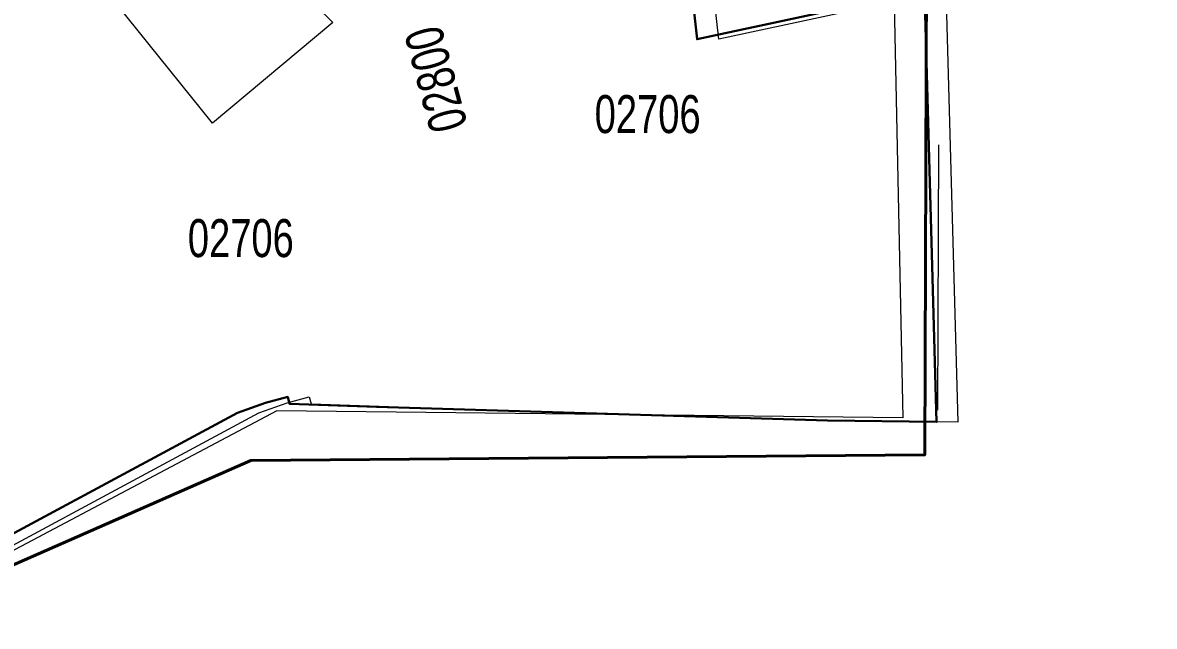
# Model space of a CAD drawing. Header units: inches. Extents: x 610851 to 630254, y 1234683 to 1264905.
# Drawn here: x 624306.9 to 624783.4, y 1244779.1 to 1245033.3 of the extents above; entities that cross this region are included whole.
import ezdxf
from ezdxf.enums import TextEntityAlignment as Align

# ---------------------------------------------------------------- set-up
doc = ezdxf.new("R2010")
doc.units = ezdxf.units.IN
doc.header["$MEASUREMENT"] = 0
for name, color, linetype, lineweight in [('CONTORNOLevel 61', 7, 'Continuous', 0), ('Level 2', 7, 'Continuous', 0), ('Level 50', 7, 'Continuous', 0), ('Level 7', 7, 'Continuous', 0), ('mon proposed', 3, 'Continuous', 0)]:
    doc.layers.add(name, color=color, linetype=linetype, lineweight=lineweight)
doc.styles.add('Styledgn003', font='dgn003.shx')

msp = doc.modelspace()

# ---------------------------------------------------------------- linework, layer by layer
at = {"layer": 'CONTORNOLevel 61', "color": 3, "linetype": 'Continuous', "lineweight": 40, "flags": 128}
msp.add_lwpolyline([(624024.52371, 1244911.37823), (624052.13052, 1244887.32199), (624078.71575, 1244890.14598), (624197.25148, 1244884.97983), (624243.74668, 1244779.07408), (624402.89581, 1244848.94441), (624686.74837, 1244851.27468), (624687.64767, 1245094.62916), (624728.81765, 1245103.11093), (624780.88436, 1245116.31185), (624780.36668, 1245253.68767), (625088.44858, 1245300.8068), (625047.08057, 1245492.00047), (624897.26269, 1245466.16982), (624897.26268, 1245393.84394), (624817.1876, 1245393.84395), (624788.77388, 1245473.91903), (624824.93683, 1245587.57397)], dxfattribs=at)
at = {"layer": 'Level 2', "color": 1, "flags": 128}
msp.add_lwpolyline([(624244.08726, 1244781.65387), (624406.37356, 1244868.93381), (624418.22892, 1244873.16715), (624427.57248, 1244875.66769), (624428.34988, 1244872.77369), (624464.98006, 1244871.4897), (624654.90336, 1244865.81178), (624700.78431, 1244865.19675), (624695.77806, 1245046.98173), (624599.97533, 1245026.34583), (624592.21681, 1245095.99507), (624421.31861, 1245058.99192), (624420.65468, 1245100.77383), (624379.28029, 1245073.54273), (624376.12897, 1245103.17341)], dxfattribs=at)
at = {"layer": 'Level 50', "color": 7, "linetype": 'Continuous', "lineweight": 0, "flags": 128}
msp.add_lwpolyline([(624378.93358, 1245079.6462), (624394.51758, 1245105.2892), (624411.02658, 1245115.4822), (624416.03258, 1245054.5932), (624437.43758, 1245033.3892), (624386.74858, 1244990.9582), (624324.15058, 1245068.9422), (624374.88458, 1245109.5832), (624378.93358, 1245079.6462)], dxfattribs=at)
at = {"layer": 'Level 50', "color": 7, "flags": 128}
for points in [[(624672.28958, 1245115.1212), (624677.47958, 1244866.9332)], [(624692.54343, 1244981.83326), (624692.16658, 1244870.1352)], [(624677.47958, 1244866.9332), (624413.93858, 1244869.8012), (624247.41258, 1244781.6532)]]:
    msp.add_lwpolyline(points, dxfattribs=at)
at = {"layer": 'mon proposed', "color": 2, "linetype": 'Continuous', "lineweight": 30, "flags": 128}
msp.add_lwpolyline([(624234.98645, 1244781.65387), (624397.27274, 1244868.93381), (624409.12811, 1244873.16715), (624418.47167, 1244875.66769), (624419.24906, 1244872.77369), (624455.87925, 1244871.4897), (624645.80254, 1244865.81178), (624691.6835, 1244865.19675), (624686.67725, 1245046.98173), (624590.87452, 1245026.34583), (624583.116, 1245095.99507), (624412.2178, 1245058.99192), (624411.55387, 1245100.77383), (624370.17947, 1245073.54273), (624367.02816, 1245103.17341)], dxfattribs=at)

# ---------------------------------------------------------------- texts
at = {"layer": 'Level 7', "color": 7, "linetype": 'Continuous', "lineweight": 0, "style": 'Styledgn003', "width": 0.75}
msp.add_text('02800', height=16.000002, rotation=105, dxfattribs=at).set_placement((624480.88718, 1245009.41941), align=Align.MIDDLE_CENTER)
msp.add_text('02800', height=16.000002, rotation=105, dxfattribs=at).set_placement((624480.88718, 1245009.41941), align=Align.MIDDLE_CENTER)
msp.add_text('02800', height=16.000002, rotation=105, dxfattribs=at).set_placement((624480.88718, 1245009.41941), align=Align.MIDDLE_CENTER)
for p in [(624570.04925, 1244994.795), (624398.73782, 1244942.57186), (624398.73782, 1244942.57186)]:
    msp.add_text('02706', height=16.000002, dxfattribs=at).set_placement(p, align=Align.MIDDLE_CENTER)

doc.saveas('drawing.dxf')
